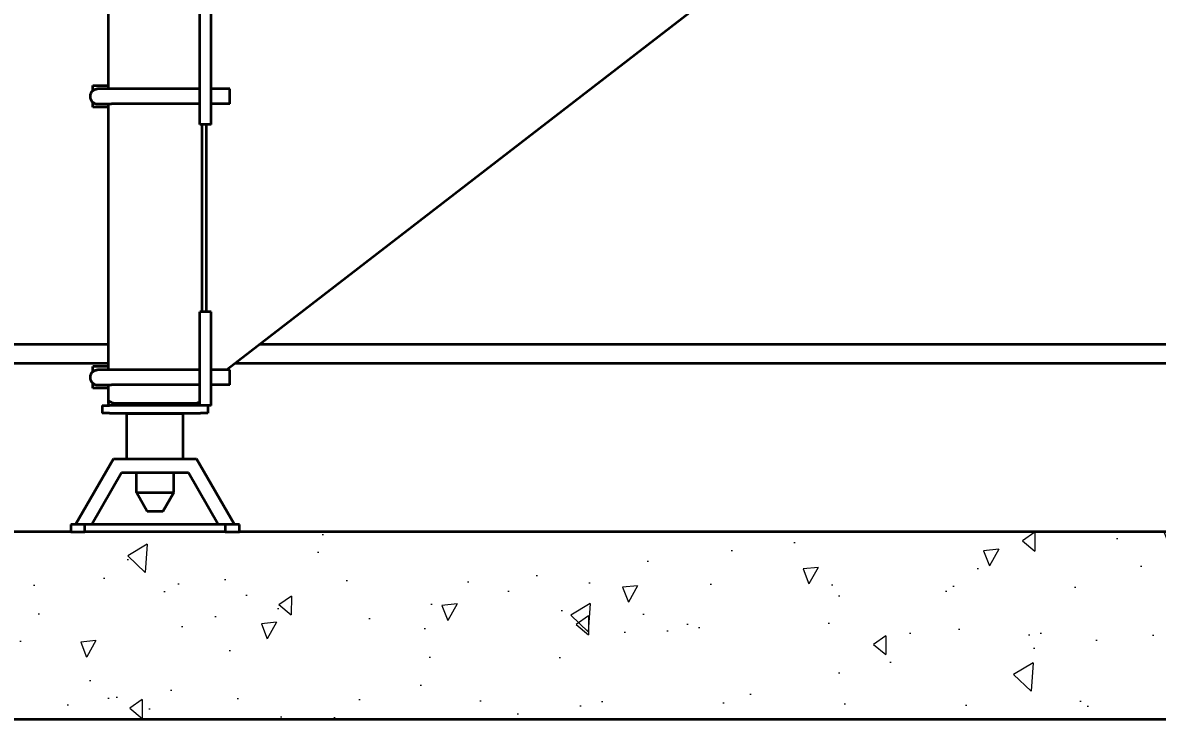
# Model space of a CAD drawing. Header units: millimetres. Extents: x 0 to 42050, y 0 to 29700.
# Drawn here: x 17098 to 18309, y 20152 to 20896 of the extents above; entities that cross this region are included whole.
import ezdxf

# ---------------------------------------------------------------- set-up
doc = ezdxf.new("R2010")
doc.units = ezdxf.units.MM
doc.header["$LTSCALE"] = 50
for name, color, linetype, lineweight in [('Dimension', 7, 'Continuous', 18), ('Hatch', 7, 'Continuous', 18), ('Visible', 7, 'Continuous', 35)]:
    doc.layers.add(name, color=color, linetype=linetype, lineweight=lineweight)
doc.styles.add('Title', font='arial.ttf')
doc.dimstyles.new('Default - Method 2b', dxfattribs={"dimscale": 50, "dimtxt": 3, "dimasz": 2.5, "dimexe": 3, "dimexo": 0.5, "dimgap": 0.7, "dimtad": 0, "dimtoh": 1, "dimdec": 1, "dimrnd": 1e-08, "dimtxsty": 'Title', "dimcen": 0.09, "dimdle": 10, "dimclrd": 256, "dimclre": 256, "dimclrt": 7, "dimadec": 0, "dimazin": 2, "dimtfac": 0.833333, "dimtdec": 1, "dimtmove": 0, "dimatfit": 3, "dimfxl": 1, "dimtolj": 1, "dimlwd": -1, "dimlwe": -1, "dimarcsym": 0})

# ---------------------------------------------------------------- blocks, each defined once
blk = doc.blocks.new('*D38')
at = {"layer": 'Defpoints', "color": 0, "transparency": 16777216}
for p in [(17188.9, 26863.8), (15422.6, 20352.3), (15922.6, 20352.3)]:
    blk.add_point(p, dxfattribs=at)
at = {"layer": 'Dimension', "transparency": 16777216}
for p, q in [((17163.9, 26863.8), (15272.6, 26863.8)), ((15422.6, 26738.8), (15422.6, 23911.6)), ((15422.6, 20477.3), (15422.6, 23421.8)), ((15897.6, 20352.3), (15272.6, 20352.3))]:
    blk.add_line(p, q, dxfattribs=at)
for points in [[(15401.8, 26738.8), (15443.4, 26738.8), (15422.6, 26863.8)], [(15401.8, 20477.3), (15443.4, 20477.3), (15422.6, 20352.3)]]:
    blk.add_solid(points, dxfattribs=at)
at = {"layer": 'Dimension', "color": 7, "transparency": 16777216, "insert": (15499.2, 23456.8), "char_height": 150, "attachment_point": 7, "rotation": 90, "style": 'Title'}
blk.add_mtext('\\A1;6511', dxfattribs=at)

msp = doc.modelspace()

# ---------------------------------------------------------------- hatches: boundary and pattern name
at = {"layer": 'Hatch'}
h = msp.add_hatch(dxfattribs=at)
h.set_pattern_fill('AR-CONC', color=256, scale=26.916384, angle=219.77261, style=0)
h.set_pattern_definition([(269.7726, (0, 0), (-159.1899, -110.52705), [20.1873, -222.0602]), (214.7726, (0, 0), (158.2285, -131.7185), [16.1498, -177.6481]), (320.22406, (-13.27, -9.21), (-0.9614, -242.2455), [17.1566, -188.7221]), (265.9568, (34.44, -41.38), (-249.2888, -149.5321), [30.281, -333.0903]), (316.4082, (13.67, -53.84), (-25.6207, -362.4668), [25.7348, -283.0833]), (210.9568, (34.44, -41.38), (-25.6207, -362.4668), [24.2247, -266.4722]), (240.7726, (5.14, -48.25), (-192.8152, -19.4923), [20.1873, -222.0602]), (185.7726, (5.14, -48.25), (74.5314, -191.9143), [16.1498, -177.6481]), (291.22406, (-10.93, -49.88), (-118.2838, -211.4066), [17.1566, -188.7221]), (257.2726, (0, 0), (54.80724, -70.96178), [0, -175.49482, 0, -180.33977, 0, -178.32105]), (227.2726, (0, 0), (13.49303, -126.8939), [0, -102.8206, 0, -171.45737, 0, -67.96387]), (187.2726, (46.13, 38.4), (-114.31915, -87.25576), [0, -67.29096, 0, -209.9478, 0, -278.58458]), (177.2726, (66.82, 55.62), (-103.4099, -121.1314), [0, -87.47825, 0, -139.4269, 0, -197.8354])])
h.paths.add_polyline_path([(17148.95, 20352.33), (16647.59, 20352.33), (15922.59, 20352.33), (15922.59, 20152.33), (19401.65, 20152.33), (19401.65, 20352.33), (17328.95, 20352.33), (17313.95, 20352.33), (17163.95, 20352.33)])

# ---------------------------------------------------------------- linework, layer by layer
at = {"layer": 'Visible'}
for p, q in [((17286.92, 20787.33), (17286.92, 20957.33)), ((17298.95, 20787.33), (17298.95, 20957.33)), ((17875.34, 20957.33), (17315.7, 20525.33)), ((17188.95, 20920.33), (17188.95, 20825.33)), ((17172.35, 20828.83), (17188.95, 20828.83)), ((17172.35, 20823.39), (17172.35, 20828.83)), ((17192.47, 20825.33), (17177.6, 20825.33)), ((17286.92, 20825.33), (17192.47, 20825.33)), ((17318.95, 20825.33), (17298.95, 20825.33)), ((17318.95, 20809.33), (17318.95, 20825.33)), ((17172.35, 20805.83), (17172.35, 20811.26)), ((17188.95, 20805.83), (17172.35, 20805.83)), ((17177.6, 20809.33), (17192.47, 20809.33)), ((17188.95, 20809.33), (17188.95, 20525.33)), ((17286.92, 20809.33), (17192.47, 20809.33)), ((17318.95, 20809.33), (17298.95, 20809.33)), ((17298.95, 20787.33), (17286.92, 20787.33)), ((17288.95, 20787.33), (17288.95, 20587.33)), ((17293.95, 20587.33), (17293.95, 20787.33)), ((17298.95, 20587.33), (17286.93, 20587.33)), ((17286.93, 20487.33), (17286.93, 20587.33)), ((17298.95, 20487.33), (17298.95, 20587.33)), ((17188.95, 20528.83), (17172.35, 20528.83)), ((17172.35, 20523.39), (17172.35, 20528.83)), ((17192.47, 20525.33), (17177.6, 20525.33)), ((17286.93, 20525.33), (17192.47, 20525.33)), ((17318.95, 20525.33), (17298.95, 20525.33)), ((17318.95, 20509.33), (17318.95, 20525.33)), ((17172.35, 20505.83), (17172.35, 20511.26)), ((17173.35, 20505.83), (17172.35, 20505.83)), ((17173.35, 20505.83), (17172.35, 20505.83)), ((17182.95, 20505.83), (17173.35, 20505.83)), ((17177.6, 20509.33), (17192.47, 20509.33)), ((17188.95, 20505.83), (17182.96, 20505.83)), ((17188.95, 20509.33), (17188.95, 20492.64)), ((17286.93, 20509.33), (17192.47, 20509.33)), ((17318.95, 20509.33), (17298.95, 20509.33)), ((17188.95, 20492.64), (17188.95, 20489.33)), ((17190.95, 20487.33), (17188.95, 20489.33)), ((17280.95, 20489.33), (17196.95, 20489.33)), ((17182.45, 20487.33), (17190.45, 20487.33)), ((17182.45, 20487.33), (17182.45, 20479.33)), ((17190.45, 20479.33), (17182.45, 20479.33)), ((17286.93, 20487.33), (17190.45, 20487.33)), ((17190.45, 20479.33), (17287.45, 20479.33)), ((17209.95, 20479.33), (17208.95, 20478.33)), ((17268.95, 20478.33), (17208.95, 20478.33)), ((17208.95, 20430.33), (17208.95, 20478.33)), ((17267.95, 20479.33), (17268.95, 20478.33)), ((17268.95, 20430.33), (17268.95, 20478.33)), ((17298.95, 20487.33), (17286.93, 20487.33)), ((17295.45, 20479.33), (17287.45, 20479.33)), ((17295.45, 20487.33), (17295.45, 20479.33)), ((17154.13, 20360.33), (17194.54, 20430.33)), ((17194.54, 20430.33), (17283.35, 20430.33)), ((17283.35, 20430.33), (17323.77, 20360.33)), ((17203.2, 20415.33), (17171.45, 20360.33)), ((17274.69, 20415.33), (17203.2, 20415.33)), ((17218.95, 20394.33), (17218.95, 20415.33)), ((17258.95, 20394.33), (17258.95, 20415.33)), ((17306.45, 20360.33), (17274.69, 20415.33)), ((17218.95, 20394.33), (17258.95, 20394.33)), ((17230.5, 20374.33), (17218.95, 20394.33)), ((17247.4, 20374.33), (17258.95, 20394.33)), ((17247.4, 20374.33), (17230.5, 20374.33)), ((17148.95, 20360.33), (17148.95, 20352.33)), ((17163.95, 20360.33), (17148.95, 20360.33)), ((17163.95, 20352.33), (17163.95, 20360.33)), ((17313.95, 20360.33), (17163.95, 20360.33)), ((17328.95, 20360.33), (17313.95, 20360.33)), ((17313.95, 20360.33), (17313.95, 20352.33)), ((17328.95, 20352.33), (17328.95, 20360.33)), ((17148.95, 20352.33), (17163.95, 20352.33)), ((17313.95, 20352.33), (17163.95, 20352.33)), ((17313.95, 20352.33), (17328.95, 20352.33))]:
    msp.add_line(p, q, dxfattribs=at)
at = {"layer": 'Visible', "color": 9, "true_color": 0xc0c0c0}
for p, q in [((17188.95, 20552.33), (16472.59, 20552.33)), ((19401.65, 20552.33), (17350.68, 20552.33)), ((17188.95, 20532.33), (16647.59, 20532.33)), ((19401.65, 20532.33), (17324.77, 20532.33)), ((17148.95, 20352.33), (15922.59, 20352.33)), ((19401.65, 20352.33), (17328.95, 20352.33)), ((15922.59, 20152.33), (19401.65, 20152.33))]:
    msp.add_line(p, q, dxfattribs=at)
at = {"layer": 'Visible'}
for centre, radius, start, end in [((17177.47, 20817.33), 8, 129.7647, 230.2353), ((17177.47, 20517.33), 8, 129.7647, 230.2353), ((17182.95, 20511.83), 6, 270, 270.14222)]:
    msp.add_arc(centre, radius, start, end, dxfattribs=at)
for centre in [(17177.68, 20817.49), (17177.68, 20517.49)]:
    msp.add_ellipse(centre, major_axis=(5.43, 6.15), ratio=0.9901618, start_param=3.5080208, end_param=3.8597809, dxfattribs=at)
for points, knots in [([(17172.35, 20823.39), (17172.59, 20823.6), (17172.85, 20823.8), (17173.57, 20824.28), (17174.05, 20824.53), (17174.97, 20824.91), (17175.49, 20825.07), (17176.56, 20825.28), (17177.1, 20825.33), (17177.6, 20825.33)], [0.65129734, 0.65129734, 0.65129734, 0.65129734, 0.74065785, 0.74065785, 0.88932083, 0.88932083, 1.03888425, 1.03888425, 1.18844767, 1.18844767, 1.18844767, 1.18844767]), ([(17172.35, 20811.26), (17172.59, 20811.06), (17172.85, 20810.86), (17173.57, 20810.38), (17174.05, 20810.13), (17174.6, 20809.9), (17174.7, 20809.86), (17174.79, 20809.83)], [0.65129735, 0.65129735, 0.65129735, 0.65129735, 0.74065785, 0.74065785, 0.88932083, 0.88932083, 0.91966603, 0.91966603, 0.91966603, 0.91966603]), ([(17172.35, 20523.39), (17172.59, 20523.6), (17172.85, 20523.8), (17173.57, 20524.28), (17174.05, 20524.53), (17174.97, 20524.91), (17175.49, 20525.07), (17176.56, 20525.28), (17177.1, 20525.33), (17177.6, 20525.33)], [0.65129734, 0.65129734, 0.65129734, 0.65129734, 0.74065785, 0.74065785, 0.88932083, 0.88932083, 1.03888425, 1.03888425, 1.18844767, 1.18844767, 1.18844767, 1.18844767]), ([(17172.35, 20511.26), (17172.59, 20511.06), (17172.85, 20510.86), (17173.57, 20510.38), (17174.05, 20510.13), (17174.6, 20509.9), (17174.7, 20509.86), (17174.79, 20509.83)], [0.65129735, 0.65129735, 0.65129735, 0.65129735, 0.74065785, 0.74065785, 0.88932083, 0.88932083, 0.91966603, 0.91966603, 0.91966603, 0.91966603])]:
    msp.add_open_spline(points, degree=3, knots=knots, dxfattribs=at)
msp.add_rational_spline([(17196.95, 20489.33), (17193.63, 20489.33), (17188.95, 20492.64)], [21.7573976094, 21.7573976094, 18.0244183435], degree=2, dxfattribs=at)
msp.add_rational_spline([(17286.93, 20491.31), (17284.54, 20489.89), (17281.76, 20489.33), (17280.95, 20489.33)], [19.3550008725, 21.0245789828, 21.7573976094, 21.7573976094], degree=2, knots=[31.3608601, 31.3608601, 31.3608601, 42.5984817, 47.5309485, 47.5309485, 47.5309485], dxfattribs=at)

# ---------------------------------------------------------------- dimensions: what is measured, and where the dimension line sits
at = {"layer": 'Dimension'}
dim = msp.add_linear_dim(base=(15422.59, 20352.33), p1=(17188.95, 26863.76), p2=(15922.59, 20352.33), angle=90, dimstyle='Default - Method 2b', override={"dimgap": 0.7, "dimtoh": 0, "dimdec": 0, "dimtol": 0, "dimlim": 0, "dimtp": 0, "dimtm": 0, "dimtdec": 0, "dimtofl": 0, "dimatfit": 1}, dxfattribs=at)
dim.commit()
dim.dimension.update_dxf_attribs({"geometry": '*D38', "text_midpoint": (15422.59, 23666.73), "dimtype": 160})

doc.saveas('drawing.dxf')
